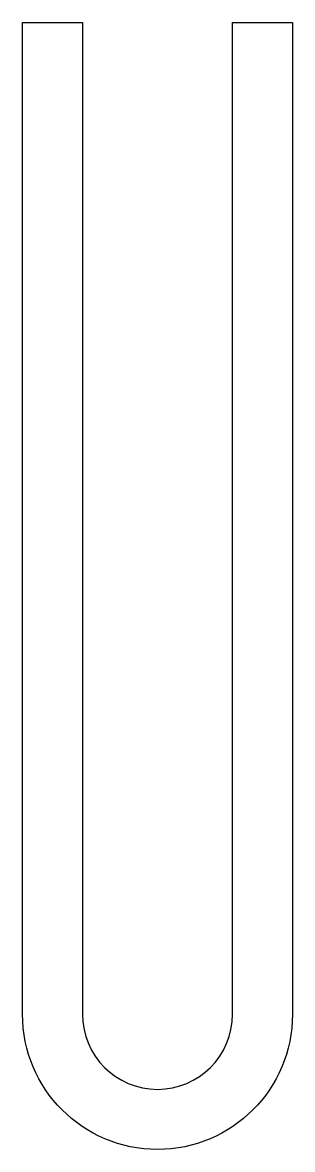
# Model space of a CAD drawing. Header units: millimetres. Extents: x 0 to 9, y -2.5 to 35.
import ezdxf

# ---------------------------------------------------------------- set-up
doc = ezdxf.new("R2010")
doc.units = ezdxf.units.MM
doc.header["$MEASUREMENT"] = 0
doc.layers.add('Default', color=18, linetype='Continuous', true_color=0x000000)

msp = doc.modelspace()

# ---------------------------------------------------------------- linework, layer by layer
at = {"layer": 'Default'}
for points in [[(0, 2), (0, 35), (2, 35), (2, 2)], [(7, 2), (7, 35), (9, 35), (9, 2)]]:
    msp.add_lwpolyline(points, dxfattribs=at)
at = {"layer": 'Default', "extrusion": (0, 0, -1)}
msp.add_arc((-4.5, 2), 4.5, 180, 0, dxfattribs=at)
at = {"layer": 'Default'}
msp.add_arc((4.5, 2), 2.5, 180, 0, dxfattribs=at)

doc.saveas('drawing.dxf')
